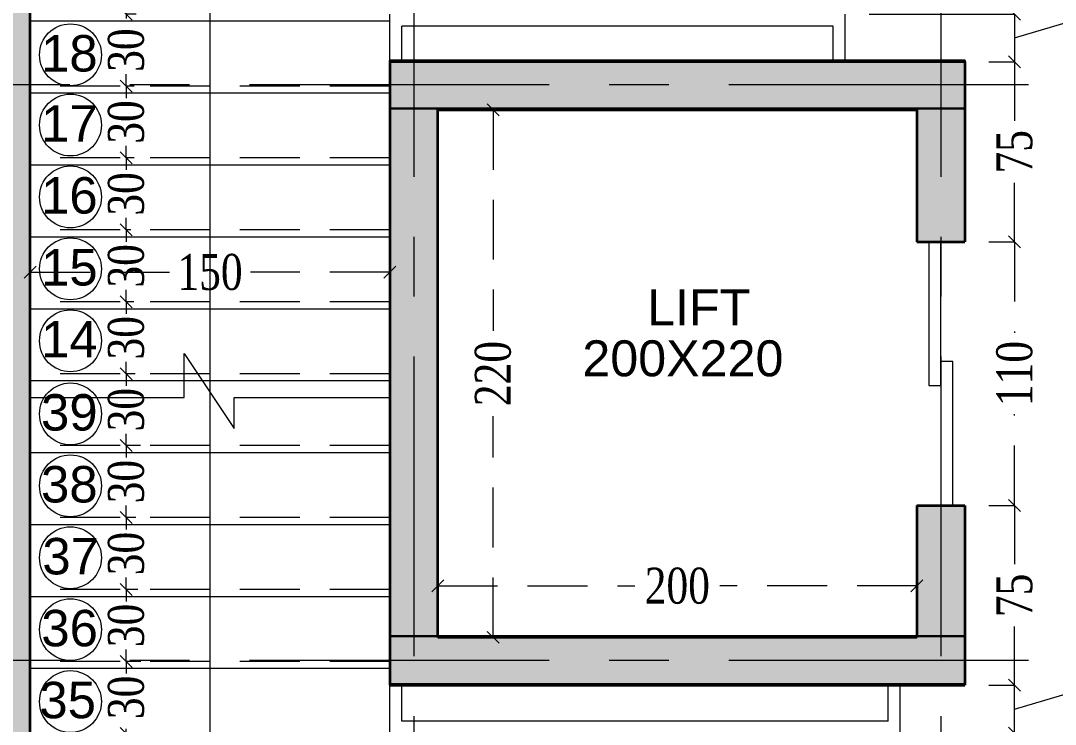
# Model space of a CAD drawing. Header units: inches. Extents: x -114 to 635, y -137 to 57.
# Drawn here: x 91.91 to 96.227, y 19.317 to 22.252 of the extents above; entities that cross this region are included whole.
import ezdxf

# ---------------------------------------------------------------- set-up
doc = ezdxf.new("R2010")
doc.units = ezdxf.units.IN
doc.header["$MEASUREMENT"] = 0
doc.header["$PDMODE"] = 98
for name, pattern in [('( Hidden )', [0.375, 0.25, -0.125]), ('CENTER', [2, 1.25, -0.25, 0.25, -0.25]), ('CENTERX2', [4, 2.5, -0.5, 0.5, -0.5]), ('DASHED2', [0.375, 0.25, -0.125])]:
    doc.linetypes.add(name, pattern=pattern)
doc.layers.get('0').update_dxf_attribs({"lineweight": 5})
doc.layers.get('Defpoints').update_dxf_attribs({"lineweight": 5})
for name, color, linetype, lineweight in [('A-text', 111, 'Continuous', 5), ('COLUMNS HATCH', 1, 'Continuous', 5), ('DETAILS DIMENSION', 15, 'Continuous', 5), ('dim', 1, 'Continuous', 9), ('E-AX', 9, '( Hidden )', 0), ('GENERAL TEXT', 4, 'Continuous', 5), ('HANDRAIL', 31, 'Continuous', 5), ('HATCH', 15, 'Continuous', 0), ('PROPOSED COLUMNS', 6, 'Continuous', 30), ('ROOMS DIMENSION', 3, 'Continuous', 5), ('STAIR', 1, 'Continuous', 5), ('WALL PROPOSED', 7, 'Continuous', 30), ('WINDOWS', 5, 'Continuous', 5)]:
    doc.layers.add(name, color=color, linetype=linetype, lineweight=lineweight)
doc.layers.add('AXIES', color=7, linetype='CENTER', lineweight=0, true_color=0x949596)
doc.styles.add('GROUND FLOOR XREF - option 3$0$STYLE1', font='arial.ttf', dxfattribs={"height": 30})
doc.styles.add('ST', font='times.ttf', dxfattribs={"width": 0.8})
doc.styles.get("Standard").update_dxf_attribs({"font": 'arial.ttf'})
doc.styles.add('style4', font='times.ttf', dxfattribs={"width": 0.8})
doc.dimstyles.new('DIM100-2', dxfattribs={"dimtxt": 0.2, "dimasz": 0.05, "dimexe": 0.1, "dimexo": 0.1, "dimgap": 0.09, "dimtad": 1, "dimdec": 0, "dimlfac": 100, "dimzin": 0, "dimdsep": 46, "dimtxsty": 'style4', "dimblk1": 'OBLIQUE', "dimblk2": 'OBLIQUE', "dimsah": 1, "dimcen": 0.09, "dimdle": 0.03, "dimse1": 1, "dimse2": 1, "dimclrd": 256, "dimclrt": 256, "dimadec": 0, "dimazin": 0, "dimtfac": 1, "dimtdec": 0, "dimtix": 1, "dimtmove": 2, "dimatfit": 3, "dimldrblk": 'OBLIQUE', "dimfxl": 1, "dimtolj": 1, "dimtzin": 0, "dimarcsym": 0})
doc.dimstyles.new('RASH PLAN', dxfattribs={"dimtxt": 0.15, "dimasz": 0.05, "dimexe": 0, "dimexo": 0.1, "dimgap": 0.05, "dimtad": 0, "dimdec": 0, "dimlfac": 100, "dimzin": 0, "dimdsep": 46, "dimtxsty": 'ST', "dimblk": 'OBLIQUE', "dimcen": 0.09, "dimclrd": 200, "dimclre": 6, "dimclrt": 1, "dimadec": 0, "dimazin": 0, "dimtfac": 1, "dimtdec": 0, "dimtmove": 1, "dimatfit": 3, "dimldrblk": 'OBLIQUE', "dimfxl": 0, "dimtolj": 1, "dimtzin": 0, "dimlwd": -1, "dimlwe": -1, "dimarcsym": 0})

# ---------------------------------------------------------------- blocks, each defined once
blk = doc.blocks.new('_Oblique')
at = {"color": 0, "lineweight": -2}
blk.add_line((-0.5, -0.5), (0.5, 0.5), dxfattribs=at)
blk = doc.blocks.new('*D531')
at = {"layer": 'Defpoints', "color": 0, "transparency": 16777216}
for p in [(95.85, 20.2299), (95.85, 19.4797), (96.0569, 19.4797)]:
    blk.add_point(p, dxfattribs=at)
at = {"layer": 'DETAILS DIMENSION', "color": 6, "transparency": 16777216}
for p, q in [((95.95, 20.2299), (96.0569, 20.2299)), ((95.95, 19.4797), (96.0569, 19.4797))]:
    blk.add_line(p, q, dxfattribs=at)
at = {"layer": 'DETAILS DIMENSION', "color": 200, "linetype": 'DASHED2', "transparency": 16777216}
for p, q in [((96.0569, 20.2299), (96.0569, 19.9843)), ((96.0569, 19.4797), (96.0569, 19.7253))]:
    blk.add_line(p, q, dxfattribs=at)
at = {"layer": 'DETAILS DIMENSION', "color": 200, "transparency": 16777216, "xscale": 0.05, "yscale": 0.05, "zscale": 0.05}
for p, rotation in [((96.0569, 20.2299), 90), ((96.0569, 19.4797), 270)]:
    blk.add_blockref('_Oblique', p, dxfattribs=dict(at, rotation=rotation))
at = {"layer": 'DETAILS DIMENSION', "color": 1, "transparency": 16777216, "insert": (96.0569, 19.8548), "char_height": 0.15, "attachment_point": 5, "rotation": 90, "style": 'ST'}
blk.add_mtext('\\A1;75', dxfattribs=at)
blk = doc.blocks.new('*D532')
at = {"layer": 'Defpoints', "color": 0, "transparency": 16777216}
for p in [(95.85, 21.3299), (96.0569, 21.3299), (95.85, 20.2299)]:
    blk.add_point(p, dxfattribs=at)
at = {"layer": 'DETAILS DIMENSION', "color": 6, "transparency": 16777216}
for p, q in [((95.95, 21.3299), (96.0569, 21.3299)), ((95.95, 20.2299), (96.0569, 20.2299))]:
    blk.add_line(p, q, dxfattribs=at)
at = {"layer": 'DETAILS DIMENSION', "color": 200, "linetype": 'DASHED2', "transparency": 16777216}
for p, q in [((96.0569, 21.3299), (96.0569, 20.9492)), ((96.0569, 20.2299), (96.0569, 20.6105))]:
    blk.add_line(p, q, dxfattribs=at)
at = {"layer": 'DETAILS DIMENSION', "color": 200, "transparency": 16777216, "xscale": 0.05, "yscale": 0.05, "zscale": 0.05}
for p, rotation in [((96.0569, 21.3299), 90), ((96.0569, 20.2299), 270)]:
    blk.add_blockref('_Oblique', p, dxfattribs=dict(at, rotation=rotation))
at = {"layer": 'DETAILS DIMENSION', "color": 1, "transparency": 16777216, "insert": (96.0569, 20.7799), "char_height": 0.15, "attachment_point": 5, "rotation": 90, "style": 'ST'}
blk.add_mtext('\\A1;110', dxfattribs=at)
blk = doc.blocks.new('*D533')
at = {"layer": 'Defpoints', "color": 0, "transparency": 16777216}
for p in [(95.85, 22.08), (96.0569, 22.08), (95.85, 21.3299)]:
    blk.add_point(p, dxfattribs=at)
at = {"layer": 'DETAILS DIMENSION', "color": 6, "transparency": 16777216}
for p, q in [((95.95, 22.08), (96.0569, 22.08)), ((95.95, 21.3299), (96.0569, 21.3299))]:
    blk.add_line(p, q, dxfattribs=at)
at = {"layer": 'DETAILS DIMENSION', "color": 200, "linetype": 'DASHED2', "transparency": 16777216}
for p, q in [((96.0569, 22.08), (96.0569, 21.8344)), ((96.0569, 21.3299), (96.0569, 21.5755))]:
    blk.add_line(p, q, dxfattribs=at)
at = {"layer": 'DETAILS DIMENSION', "color": 200, "transparency": 16777216, "xscale": 0.05, "yscale": 0.05, "zscale": 0.05}
for p, rotation in [((96.0569, 22.08), 90), ((96.0569, 21.3299), 270)]:
    blk.add_blockref('_Oblique', p, dxfattribs=dict(at, rotation=rotation))
at = {"layer": 'DETAILS DIMENSION', "color": 1, "transparency": 16777216, "insert": (96.0569, 21.705), "char_height": 0.15, "attachment_point": 5, "rotation": 90, "style": 'ST'}
blk.add_mtext('\\A1;75', dxfattribs=at)
blk = doc.blocks.new('*D536')
at = {"layer": 'Defpoints', "color": 0, "transparency": 16777216}
for p in [(93.6503, 19.8941), (93.6503, 19.6797), (95.65, 19.6797)]:
    blk.add_point(p, dxfattribs=at)
at = {"layer": 'DETAILS DIMENSION', "color": 6, "transparency": 16777216}
for p, q in [((93.6503, 19.7797), (93.6503, 19.8941)), ((95.65, 19.7797), (95.65, 19.8941))]:
    blk.add_line(p, q, dxfattribs=at)
at = {"layer": 'DETAILS DIMENSION', "color": 200, "linetype": 'DASHED2', "transparency": 16777216}
for p, q in [((93.6503, 19.8941), (94.4723, 19.8941)), ((95.65, 19.8941), (94.8279, 19.8941))]:
    blk.add_line(p, q, dxfattribs=at)
at = {"layer": 'DETAILS DIMENSION', "color": 200, "transparency": 16777216, "xscale": 0.05, "yscale": 0.05, "zscale": 0.05, "rotation": 180}
blk.add_blockref('_Oblique', (93.6503, 19.8941), dxfattribs=at)
at = {"layer": 'DETAILS DIMENSION', "color": 200, "transparency": 16777216, "xscale": 0.05, "yscale": 0.05, "zscale": 0.05}
blk.add_blockref('_Oblique', (95.65, 19.8941), dxfattribs=at)
at = {"layer": 'DETAILS DIMENSION', "color": 1, "transparency": 16777216, "insert": (94.6501, 19.8941), "char_height": 0.15, "attachment_point": 5, "style": 'ST'}
blk.add_mtext('\\A1;200', dxfattribs=at)
blk = doc.blocks.new('*D537')
at = {"layer": 'Defpoints', "color": 0, "transparency": 16777216}
for p in [(93.6503, 21.88), (93.8812, 21.88), (93.6503, 19.6797)]:
    blk.add_point(p, dxfattribs=at)
at = {"layer": 'DETAILS DIMENSION', "color": 6, "transparency": 16777216}
for p, q in [((93.7503, 21.88), (93.8812, 21.88)), ((93.7503, 19.6797), (93.8812, 19.6797))]:
    blk.add_line(p, q, dxfattribs=at)
at = {"layer": 'DETAILS DIMENSION', "color": 200, "linetype": 'DASHED2', "transparency": 16777216}
for p, q in [((93.8812, 21.88), (93.8812, 20.9577)), ((93.8812, 19.6797), (93.8812, 20.602))]:
    blk.add_line(p, q, dxfattribs=at)
at = {"layer": 'DETAILS DIMENSION', "color": 200, "transparency": 16777216, "xscale": 0.05, "yscale": 0.05, "zscale": 0.05}
for p, rotation in [((93.8812, 21.88), 90), ((93.8812, 19.6797), 270)]:
    blk.add_blockref('_Oblique', p, dxfattribs=dict(at, rotation=rotation))
at = {"layer": 'DETAILS DIMENSION', "color": 1, "transparency": 16777216, "insert": (93.8812, 20.7799), "char_height": 0.15, "attachment_point": 5, "rotation": 90, "style": 'ST'}
blk.add_mtext('\\A1;220', dxfattribs=at)
blk = doc.blocks.new('*D543')
at = {"layer": 'Defpoints', "color": 0, "transparency": 16777216}
for p in [(95.85, 19.4797), (105.3504, 19.2799), (105.3504, 19.1736)]:
    blk.add_point(p, dxfattribs=at)
at = {"layer": 'ROOMS DIMENSION', "linetype": 'Continuous', "lineweight": -2, "transparency": 16777216}
blk.add_line((95.82, 19.1736), (105.3804, 19.1736), dxfattribs=at)
at = {"layer": 'ROOMS DIMENSION', "lineweight": -2, "transparency": 16777216, "xscale": 0.05, "yscale": 0.05, "zscale": 0.05, "rotation": 180}
blk.add_blockref('_Oblique', (95.85, 19.1736), dxfattribs=at)
at = {"layer": 'ROOMS DIMENSION', "lineweight": -2, "transparency": 16777216, "xscale": 0.05, "yscale": 0.05, "zscale": 0.05}
blk.add_blockref('_Oblique', (105.3504, 19.1736), dxfattribs=at)
at = {"layer": 'ROOMS DIMENSION', "transparency": 16777216, "insert": (100.6002, 19.3657), "char_height": 0.2, "attachment_point": 5, "style": 'style4'}
blk.add_mtext('\\A1;950', dxfattribs=at)
blk = doc.blocks.new('*D914')
at = {"layer": 'Defpoints', "color": 0, "transparency": 16777216}
for p in [(92.3122, 19.5792), (92.3503, 19.5792), (91.9503, 19.2792)]:
    blk.add_point(p, dxfattribs=at)
at = {"layer": 'DETAILS DIMENSION', "color": 200, "linetype": 'DASHED2', "transparency": 16777216}
for p, q in [((92.3503, 19.5792), (92.3503, 19.6292)), ((92.3503, 19.5792), (92.3503, 19.5611)), ((92.3503, 19.2792), (92.3503, 19.2974)), ((92.3503, 19.2792), (92.3503, 19.2292))]:
    blk.add_line(p, q, dxfattribs=at)
at = {"layer": 'DETAILS DIMENSION', "color": 6, "transparency": 16777216}
for p, q in [((92.4122, 19.5792), (92.3503, 19.5792)), ((92.0503, 19.2792), (92.3503, 19.2792))]:
    blk.add_line(p, q, dxfattribs=at)
at = {"layer": 'DETAILS DIMENSION', "color": 200, "transparency": 16777216, "xscale": 0.05, "yscale": 0.05, "zscale": 0.05}
for p, rotation in [((92.3503, 19.5792), 270), ((92.3503, 19.2792), 90)]:
    blk.add_blockref('_Oblique', p, dxfattribs=dict(at, rotation=rotation))
at = {"layer": 'DETAILS DIMENSION', "color": 1, "transparency": 16777216, "insert": (92.3503, 19.4292), "char_height": 0.15, "attachment_point": 5, "rotation": 90, "style": 'ST'}
blk.add_mtext('\\A1;30', dxfattribs=at)
blk = doc.blocks.new('*D915')
at = {"layer": 'Defpoints', "color": 0, "transparency": 16777216}
for p in [(92.2989, 19.8792), (92.3503, 19.8792), (92.3122, 19.5792)]:
    blk.add_point(p, dxfattribs=at)
at = {"layer": 'DETAILS DIMENSION', "color": 200, "linetype": 'DASHED2', "transparency": 16777216}
for p, q in [((92.3503, 19.8792), (92.3503, 19.9292)), ((92.3503, 19.8792), (92.3503, 19.8611)), ((92.3503, 19.5792), (92.3503, 19.5974)), ((92.3503, 19.5792), (92.3503, 19.5292))]:
    blk.add_line(p, q, dxfattribs=at)
at = {"layer": 'DETAILS DIMENSION', "color": 6, "transparency": 16777216}
for p, q in [((92.3989, 19.8792), (92.3503, 19.8792)), ((92.4122, 19.5792), (92.3503, 19.5792))]:
    blk.add_line(p, q, dxfattribs=at)
at = {"layer": 'DETAILS DIMENSION', "color": 200, "transparency": 16777216, "xscale": 0.05, "yscale": 0.05, "zscale": 0.05}
for p, rotation in [((92.3503, 19.8792), 270), ((92.3503, 19.5792), 90)]:
    blk.add_blockref('_Oblique', p, dxfattribs=dict(at, rotation=rotation))
at = {"layer": 'DETAILS DIMENSION', "color": 1, "transparency": 16777216, "insert": (92.3503, 19.7292), "char_height": 0.15, "attachment_point": 5, "rotation": 90, "style": 'ST'}
blk.add_mtext('\\A1;30', dxfattribs=at)
blk = doc.blocks.new('*D916')
at = {"layer": 'Defpoints', "color": 0, "transparency": 16777216}
for p in [(92.2913, 20.1792), (92.3503, 20.1792), (92.2989, 19.8792)]:
    blk.add_point(p, dxfattribs=at)
at = {"layer": 'DETAILS DIMENSION', "color": 200, "linetype": 'DASHED2', "transparency": 16777216}
for p, q in [((92.3503, 20.1792), (92.3503, 20.2292)), ((92.3503, 20.1792), (92.3503, 20.1611)), ((92.3503, 19.8792), (92.3503, 19.8974)), ((92.3503, 19.8792), (92.3503, 19.8292))]:
    blk.add_line(p, q, dxfattribs=at)
at = {"layer": 'DETAILS DIMENSION', "color": 6, "transparency": 16777216}
for p, q in [((92.3913, 20.1792), (92.3503, 20.1792)), ((92.3989, 19.8792), (92.3503, 19.8792))]:
    blk.add_line(p, q, dxfattribs=at)
at = {"layer": 'DETAILS DIMENSION', "color": 200, "transparency": 16777216, "xscale": 0.05, "yscale": 0.05, "zscale": 0.05}
for p, rotation in [((92.3503, 20.1792), 270), ((92.3503, 19.8792), 90)]:
    blk.add_blockref('_Oblique', p, dxfattribs=dict(at, rotation=rotation))
at = {"layer": 'DETAILS DIMENSION', "color": 1, "transparency": 16777216, "insert": (92.3503, 20.0292), "char_height": 0.15, "attachment_point": 5, "rotation": 90, "style": 'ST'}
blk.add_mtext('\\A1;30', dxfattribs=at)
blk = doc.blocks.new('*D917')
at = {"layer": 'Defpoints', "color": 0, "transparency": 16777216}
for p in [(92.3104, 20.4792), (92.3503, 20.4792), (92.2913, 20.1792)]:
    blk.add_point(p, dxfattribs=at)
at = {"layer": 'DETAILS DIMENSION', "color": 200, "linetype": 'DASHED2', "transparency": 16777216}
for p, q in [((92.3503, 20.4792), (92.3503, 20.5292)), ((92.3503, 20.4792), (92.3503, 20.4611)), ((92.3503, 20.1792), (92.3503, 20.1974)), ((92.3503, 20.1792), (92.3503, 20.1292))]:
    blk.add_line(p, q, dxfattribs=at)
at = {"layer": 'DETAILS DIMENSION', "color": 6, "transparency": 16777216}
for p, q in [((92.4104, 20.4792), (92.3503, 20.4792)), ((92.3913, 20.1792), (92.3503, 20.1792))]:
    blk.add_line(p, q, dxfattribs=at)
at = {"layer": 'DETAILS DIMENSION', "color": 200, "transparency": 16777216, "xscale": 0.05, "yscale": 0.05, "zscale": 0.05}
for p, rotation in [((92.3503, 20.4792), 270), ((92.3503, 20.1792), 90)]:
    blk.add_blockref('_Oblique', p, dxfattribs=dict(at, rotation=rotation))
at = {"layer": 'DETAILS DIMENSION', "color": 1, "transparency": 16777216, "insert": (92.3503, 20.3292), "char_height": 0.15, "attachment_point": 5, "rotation": 90, "style": 'ST'}
blk.add_mtext('\\A1;30', dxfattribs=at)
blk = doc.blocks.new('*D918')
at = {"layer": 'Defpoints', "color": 0, "transparency": 16777216}
for p in [(92.2875, 20.7792), (92.3503, 20.7792), (92.3104, 20.4792)]:
    blk.add_point(p, dxfattribs=at)
at = {"layer": 'DETAILS DIMENSION', "color": 200, "linetype": 'DASHED2', "transparency": 16777216}
for p, q in [((92.3503, 20.7792), (92.3503, 20.8292)), ((92.3503, 20.7792), (92.3503, 20.7611)), ((92.3503, 20.4792), (92.3503, 20.4974)), ((92.3503, 20.4792), (92.3503, 20.4292))]:
    blk.add_line(p, q, dxfattribs=at)
at = {"layer": 'DETAILS DIMENSION', "color": 6, "transparency": 16777216}
for p, q in [((92.3875, 20.7792), (92.3503, 20.7792)), ((92.4104, 20.4792), (92.3503, 20.4792))]:
    blk.add_line(p, q, dxfattribs=at)
at = {"layer": 'DETAILS DIMENSION', "color": 200, "transparency": 16777216, "xscale": 0.05, "yscale": 0.05, "zscale": 0.05}
for p, rotation in [((92.3503, 20.7792), 270), ((92.3503, 20.4792), 90)]:
    blk.add_blockref('_Oblique', p, dxfattribs=dict(at, rotation=rotation))
at = {"layer": 'DETAILS DIMENSION', "color": 1, "transparency": 16777216, "insert": (92.3503, 20.6292), "char_height": 0.15, "attachment_point": 5, "rotation": 90, "style": 'ST'}
blk.add_mtext('\\A1;30', dxfattribs=at)
blk = doc.blocks.new('*D919')
at = {"layer": 'Defpoints', "color": 0, "transparency": 16777216}
for p in [(92.2818, 21.0792), (92.3503, 21.0792), (92.2875, 20.7792)]:
    blk.add_point(p, dxfattribs=at)
at = {"layer": 'DETAILS DIMENSION', "color": 200, "linetype": 'DASHED2', "transparency": 16777216}
for p, q in [((92.3503, 21.0792), (92.3503, 21.1292)), ((92.3503, 21.0792), (92.3503, 21.0611)), ((92.3503, 20.7792), (92.3503, 20.7974)), ((92.3503, 20.7792), (92.3503, 20.7292))]:
    blk.add_line(p, q, dxfattribs=at)
at = {"layer": 'DETAILS DIMENSION', "color": 6, "transparency": 16777216}
for p, q in [((92.3818, 21.0792), (92.3503, 21.0792)), ((92.3875, 20.7792), (92.3503, 20.7792))]:
    blk.add_line(p, q, dxfattribs=at)
at = {"layer": 'DETAILS DIMENSION', "color": 200, "transparency": 16777216, "xscale": 0.05, "yscale": 0.05, "zscale": 0.05}
for p, rotation in [((92.3503, 21.0792), 270), ((92.3503, 20.7792), 90)]:
    blk.add_blockref('_Oblique', p, dxfattribs=dict(at, rotation=rotation))
at = {"layer": 'DETAILS DIMENSION', "color": 1, "transparency": 16777216, "insert": (92.3503, 20.9292), "char_height": 0.15, "attachment_point": 5, "rotation": 90, "style": 'ST'}
blk.add_mtext('\\A1;30', dxfattribs=at)
blk = doc.blocks.new('*D920')
at = {"layer": 'Defpoints', "color": 0, "transparency": 16777216}
for p in [(92.2704, 21.3792), (92.3503, 21.3792), (92.2818, 21.0792)]:
    blk.add_point(p, dxfattribs=at)
at = {"layer": 'DETAILS DIMENSION', "color": 200, "linetype": 'DASHED2', "transparency": 16777216}
for p, q in [((92.3503, 21.3792), (92.3503, 21.4292)), ((92.3503, 21.3792), (92.3503, 21.3611)), ((92.3503, 21.0792), (92.3503, 21.0974)), ((92.3503, 21.0792), (92.3503, 21.0292))]:
    blk.add_line(p, q, dxfattribs=at)
at = {"layer": 'DETAILS DIMENSION', "color": 6, "transparency": 16777216}
for p, q in [((92.3704, 21.3792), (92.3503, 21.3792)), ((92.3818, 21.0792), (92.3503, 21.0792))]:
    blk.add_line(p, q, dxfattribs=at)
at = {"layer": 'DETAILS DIMENSION', "color": 200, "transparency": 16777216, "xscale": 0.05, "yscale": 0.05, "zscale": 0.05}
for p, rotation in [((92.3503, 21.3792), 270), ((92.3503, 21.0792), 90)]:
    blk.add_blockref('_Oblique', p, dxfattribs=dict(at, rotation=rotation))
at = {"layer": 'DETAILS DIMENSION', "color": 1, "transparency": 16777216, "insert": (92.3503, 21.2292), "char_height": 0.15, "attachment_point": 5, "rotation": 90, "style": 'ST'}
blk.add_mtext('\\A1;30', dxfattribs=at)
blk = doc.blocks.new('*D921')
at = {"layer": 'Defpoints', "color": 0, "transparency": 16777216}
for p in [(92.2837, 21.6792), (92.3503, 21.6792), (92.2704, 21.3792)]:
    blk.add_point(p, dxfattribs=at)
at = {"layer": 'DETAILS DIMENSION', "color": 200, "linetype": 'DASHED2', "transparency": 16777216}
for p, q in [((92.3503, 21.6792), (92.3503, 21.7292)), ((92.3503, 21.6792), (92.3503, 21.6611)), ((92.3503, 21.3792), (92.3503, 21.3974)), ((92.3503, 21.3792), (92.3503, 21.3292))]:
    blk.add_line(p, q, dxfattribs=at)
at = {"layer": 'DETAILS DIMENSION', "color": 6, "transparency": 16777216}
for p, q in [((92.3837, 21.6792), (92.3503, 21.6792)), ((92.3704, 21.3792), (92.3503, 21.3792))]:
    blk.add_line(p, q, dxfattribs=at)
at = {"layer": 'DETAILS DIMENSION', "color": 200, "transparency": 16777216, "xscale": 0.05, "yscale": 0.05, "zscale": 0.05}
for p, rotation in [((92.3503, 21.6792), 270), ((92.3503, 21.3792), 90)]:
    blk.add_blockref('_Oblique', p, dxfattribs=dict(at, rotation=rotation))
at = {"layer": 'DETAILS DIMENSION', "color": 1, "transparency": 16777216, "insert": (92.3503, 21.5292), "char_height": 0.15, "attachment_point": 5, "rotation": 90, "style": 'ST'}
blk.add_mtext('\\A1;30', dxfattribs=at)
blk = doc.blocks.new('*D922')
at = {"layer": 'Defpoints', "color": 0, "transparency": 16777216}
for p in [(92.2837, 21.9792), (92.3503, 21.9792), (92.2837, 21.6792)]:
    blk.add_point(p, dxfattribs=at)
at = {"layer": 'DETAILS DIMENSION', "color": 200, "linetype": 'DASHED2', "transparency": 16777216}
for p, q in [((92.3503, 21.9792), (92.3503, 22.0292)), ((92.3503, 21.9792), (92.3503, 21.9611)), ((92.3503, 21.6792), (92.3503, 21.6974)), ((92.3503, 21.6792), (92.3503, 21.6292))]:
    blk.add_line(p, q, dxfattribs=at)
at = {"layer": 'DETAILS DIMENSION', "color": 6, "transparency": 16777216}
for p, q in [((92.3837, 21.9792), (92.3503, 21.9792)), ((92.3837, 21.6792), (92.3503, 21.6792))]:
    blk.add_line(p, q, dxfattribs=at)
at = {"layer": 'DETAILS DIMENSION', "color": 200, "transparency": 16777216, "xscale": 0.05, "yscale": 0.05, "zscale": 0.05}
for p, rotation in [((92.3503, 21.9792), 270), ((92.3503, 21.6792), 90)]:
    blk.add_blockref('_Oblique', p, dxfattribs=dict(at, rotation=rotation))
at = {"layer": 'DETAILS DIMENSION', "color": 1, "transparency": 16777216, "insert": (92.3503, 21.8292), "char_height": 0.15, "attachment_point": 5, "rotation": 90, "style": 'ST'}
blk.add_mtext('\\A1;30', dxfattribs=at)
blk = doc.blocks.new('*D923')
at = {"layer": 'Defpoints', "color": 0, "transparency": 16777216}
for p in [(92.2914, 22.2792), (92.3503, 22.2792), (92.2837, 21.9792)]:
    blk.add_point(p, dxfattribs=at)
at = {"layer": 'DETAILS DIMENSION', "color": 200, "linetype": 'DASHED2', "transparency": 16777216}
for p, q in [((92.3503, 22.2792), (92.3503, 22.3292)), ((92.3503, 22.2792), (92.3503, 22.2611)), ((92.3503, 21.9792), (92.3503, 21.9974)), ((92.3503, 21.9792), (92.3503, 21.9292))]:
    blk.add_line(p, q, dxfattribs=at)
at = {"layer": 'DETAILS DIMENSION', "color": 6, "transparency": 16777216}
for p, q in [((92.3914, 22.2792), (92.3503, 22.2792)), ((92.3837, 21.9792), (92.3503, 21.9792))]:
    blk.add_line(p, q, dxfattribs=at)
at = {"layer": 'DETAILS DIMENSION', "color": 200, "transparency": 16777216, "xscale": 0.05, "yscale": 0.05, "zscale": 0.05}
for p, rotation in [((92.3503, 22.2792), 270), ((92.3503, 21.9792), 90)]:
    blk.add_blockref('_Oblique', p, dxfattribs=dict(at, rotation=rotation))
at = {"layer": 'DETAILS DIMENSION', "color": 1, "transparency": 16777216, "insert": (92.3503, 22.1292), "char_height": 0.15, "attachment_point": 5, "rotation": 90, "style": 'ST'}
blk.add_mtext('\\A1;30', dxfattribs=at)
blk = doc.blocks.new('*D933')
at = {"layer": 'Defpoints', "color": 0, "transparency": 16777216}
for p in [(91.9503, 21.2575), (93.4503, 21.2575), (93.4503, 21.2027)]:
    blk.add_point(p, dxfattribs=at)
at = {"layer": 'DETAILS DIMENSION', "color": 6, "transparency": 16777216}
for p, q in [((91.9503, 21.1575), (91.9503, 21.2027)), ((93.4503, 21.1575), (93.4503, 21.2027))]:
    blk.add_line(p, q, dxfattribs=at)
at = {"layer": 'DETAILS DIMENSION', "color": 200, "linetype": 'DASHED2', "transparency": 16777216}
for p, q in [((91.9503, 21.2027), (92.5309, 21.2027)), ((93.4503, 21.2027), (92.8696, 21.2027))]:
    blk.add_line(p, q, dxfattribs=at)
at = {"layer": 'DETAILS DIMENSION', "color": 200, "transparency": 16777216, "xscale": 0.05, "yscale": 0.05, "zscale": 0.05, "rotation": 180}
blk.add_blockref('_Oblique', (91.9503, 21.2027), dxfattribs=at)
at = {"layer": 'DETAILS DIMENSION', "color": 200, "transparency": 16777216, "xscale": 0.05, "yscale": 0.05, "zscale": 0.05}
blk.add_blockref('_Oblique', (93.4503, 21.2027), dxfattribs=at)
at = {"layer": 'DETAILS DIMENSION', "color": 1, "transparency": 16777216, "insert": (92.7003, 21.2027), "char_height": 0.15, "attachment_point": 5, "style": 'ST'}
blk.add_mtext('\\A1;150', dxfattribs=at)
blk = doc.blocks.new('*D934')
at = {"layer": 'Defpoints', "color": 0, "transparency": 16777216}
for p in [(95.85, 19.4797), (96.0563, 19.4797), (95.5804, 19.2795)]:
    blk.add_point(p, dxfattribs=at)
at = {"layer": 'DETAILS DIMENSION', "color": 200, "linetype": 'DASHED2', "transparency": 16777216}
for p, q in [((96.3602, 19.4708), (96.3602, 19.5708)), ((96.0563, 19.2795), (96.0563, 19.4797)), ((96.0563, 19.3796), (96.3602, 19.4708))]:
    blk.add_line(p, q, dxfattribs=at)
at = {"layer": 'DETAILS DIMENSION', "color": 6, "transparency": 16777216}
for p, q in [((95.95, 19.4797), (96.0563, 19.4797)), ((95.6804, 19.2795), (96.0563, 19.2795))]:
    blk.add_line(p, q, dxfattribs=at)
at = {"layer": 'DETAILS DIMENSION', "color": 200, "transparency": 16777216, "xscale": 0.05, "yscale": 0.05, "zscale": 0.05}
for p, rotation in [((96.0563, 19.4797), 90), ((96.0563, 19.2795), 270)]:
    blk.add_blockref('_Oblique', p, dxfattribs=dict(at, rotation=rotation))
at = {"layer": 'DETAILS DIMENSION', "color": 1, "transparency": 16777216, "insert": (96.3602, 19.7043), "char_height": 0.15, "attachment_point": 5, "rotation": 90, "style": 'ST'}
blk.add_mtext('\\A1;20', dxfattribs=at)
blk = doc.blocks.new('*D935')
at = {"layer": 'Defpoints', "color": 0, "transparency": 16777216}
for p in [(95.35, 22.2793), (95.85, 22.08), (96.0569, 22.08)]:
    blk.add_point(p, dxfattribs=at)
at = {"layer": 'DETAILS DIMENSION', "color": 200, "linetype": 'DASHED2', "transparency": 16777216}
for p, q in [((96.3608, 22.2708), (96.3608, 22.3708)), ((96.0569, 22.2793), (96.0569, 22.08)), ((96.0569, 22.1797), (96.3608, 22.2708))]:
    blk.add_line(p, q, dxfattribs=at)
at = {"layer": 'DETAILS DIMENSION', "color": 6, "transparency": 16777216}
for p, q in [((95.45, 22.2793), (96.0569, 22.2793)), ((95.95, 22.08), (96.0569, 22.08))]:
    blk.add_line(p, q, dxfattribs=at)
at = {"layer": 'DETAILS DIMENSION', "color": 200, "transparency": 16777216, "xscale": 0.05, "yscale": 0.05, "zscale": 0.05}
for p, rotation in [((96.0569, 22.2793), 90), ((96.0569, 22.08), 270)]:
    blk.add_blockref('_Oblique', p, dxfattribs=dict(at, rotation=rotation))
at = {"layer": 'DETAILS DIMENSION', "color": 1, "transparency": 16777216, "insert": (96.3608, 22.5044), "char_height": 0.15, "attachment_point": 5, "rotation": 90, "style": 'ST'}
blk.add_mtext('\\A1;20', dxfattribs=at)
blk = doc.blocks.new('DASLASDLASLDASLASDLASLQWELQWELQWELQWELQ')
at = {"layer": 'AXIES', "linetype": 'CENTERX2', "ltscale": 0.5}
for p, q in [((32.9786, -578.2063), (32.9786, -610.1736)), ((35.1783, -578.2063), (35.1783, -610.1736)), ((20.2934, -591.072), (52.6834, -591.072)), ((20.2934, -593.4724), (52.6834, -593.4724))]:
    blk.add_line(p, q, dxfattribs=at)
blk = doc.blocks.new('QEWQWQWASDASDASADAAS')
at = {"layer": 'COLUMNS HATCH', "ltscale": 300}
for points in [[(155.7227, -488.1519), (158.1224, -488.1519), (158.1224, -488.3519), (155.7227, -488.3519)], [(155.7227, -490.5523), (158.1224, -490.5523), (158.1224, -490.7523), (155.7227, -490.7523)]]:
    blk.add_hatch(color=256, dxfattribs=at).paths.add_polyline_path(points)
at = {"layer": 'PROPOSED COLUMNS'}
for points in [[(155.7227, -488.1519), (158.1224, -488.1519), (158.1224, -488.3519), (155.7227, -488.3519)], [(155.7227, -490.5523), (158.1224, -490.5523), (158.1224, -490.7523), (155.7227, -490.7523)]]:
    blk.add_lwpolyline(points, close=True, dxfattribs=at)

msp = doc.modelspace()

# ---------------------------------------------------------------- hatches: boundary and pattern name
at = {"layer": 'HATCH', "true_color": 0x939598}
h = msp.add_hatch(color=252, dxfattribs=at)
h.dxf.hatch_style = 1
h.paths.add_polyline_path([(85.7508, 19.0799), (85.5508, 19.0799), (85.5508, 16.7289), (85.7508, 16.7289), (85.7508, 18.0794), (88.6499, 18.0794), (88.6499, 16.2791), (88.7499, 16.2791), (89.1495, 16.2791), (89.1495, 16.1791), (89.2495, 16.1791), (89.2495, 16.3791), (88.7499, 16.3791), (88.7499, 18.0794), (91.7503, 18.0794), (91.7503, 17.5794), (92.2503, 17.5794), (92.2503, 13.1797), (91.6503, 13.1797), (91.6503, 13.0797), (92.4503, 13.0797), (92.4503, 17.5794), (95.7506, 17.5794), (95.7506, 17.7794), (91.9503, 17.7794), (91.9503, 23.7796), (95.5503, 23.7796), (95.5503, 23.9796), (91.9503, 23.9796), (91.9503, 24.6801), (91.7503, 24.6801), (91.7503, 20.7796), (91.05, 20.7796), (91.05, 20.6796), (91.7503, 20.6796), (91.7503, 18.2794), (88.7502, 18.2794), (88.7504, 19.6792), (88.6654, 19.6792), (88.5504, 19.6792), (88.5502, 18.2794), (85.7507, 18.2794)])
h = msp.add_hatch(color=252, dxfattribs=at)
h.dxf.hatch_style = 1
h.paths.add_polyline_path([(95.85, 20.2299), (95.65, 20.2299), (95.65, 19.6797), (93.6503, 19.6797), (93.6503, 21.88), (95.65, 21.88), (95.65, 21.3299), (95.85, 21.3299), (95.85, 22.08), (93.4503, 22.08), (93.4503, 21.88), (93.4503, 19.4797), (93.6503, 19.4797), (95.85, 19.4797)])

# ---------------------------------------------------------------- linework, layer by layer
at = {"layer": 'A-text'}
for centre in [(92.1179, 22.1093), (92.1179, 21.8166), (92.1179, 21.5166), (92.1179, 21.2166), (92.1179, 20.9166), (92.1179, 20.6117), (92.1179, 20.3117), (92.1179, 20.0117), (92.1179, 19.7117), (92.1179, 19.4117)]:
    msp.add_circle(centre, 0.1291, dxfattribs=at)
at = {"layer": 'dim'}
msp.add_lwpolyline([(91.9503, 20.6799), (92.5926, 20.6799), (92.5926, 20.8639), (92.8003, 20.551), (92.8003, 20.6799), (93.4503, 20.6799)], dxfattribs=at)
at = {"layer": 'HANDRAIL'}
for p, q in [((93.4503, 22.08), (93.4503, 22.2793)), ((95.35, 22.08), (95.35, 22.2793)), ((95.3, 22.2293), (93.5003, 22.2293)), ((93.5003, 22.08), (93.5003, 22.2293)), ((95.3, 22.08), (95.3, 22.2293)), ((93.4503, 19.2792), (93.4503, 19.4797)), ((93.5003, 19.3294), (93.5003, 19.4797)), ((95.5303, 19.3294), (95.5303, 19.4797)), ((95.5804, 19.2795), (95.5804, 19.4797)), ((95.5303, 19.3294), (93.5003, 19.3294))]:
    msp.add_line(p, q, dxfattribs=at)
at = {"layer": 'STAIR', "linetype": 'Continuous'}
for p, q in [((92.7003, 18.466), (92.7003, 23.0259)), ((93.4503, 22.2492), (91.9503, 22.2492)), ((93.5003, 22.08), (93.5003, 22.2293)), ((93.4503, 21.9492), (91.9503, 21.9492)), ((93.4503, 21.6492), (91.9503, 21.6492)), ((93.4503, 21.3492), (91.9503, 21.3492)), ((93.4503, 21.0492), (91.9503, 21.0492)), ((93.4503, 20.7492), (91.9503, 20.7492)), ((93.4503, 20.4492), (91.9503, 20.4492)), ((93.4503, 20.1492), (91.9503, 20.1492)), ((93.4503, 19.8492), (91.9503, 19.8492)), ((93.4503, 19.5492), (91.9503, 19.5492))]:
    msp.add_line(p, q, dxfattribs=at)
at = {"layer": 'STAIR', "linetype": '( Hidden )'}
for p, q in [((93.4503, 21.9792), (91.9503, 21.9792)), ((93.4503, 21.6792), (91.9503, 21.6792)), ((93.4503, 21.3792), (91.9503, 21.3792)), ((93.4503, 21.0792), (91.9503, 21.0792)), ((93.4503, 20.7792), (91.9503, 20.7792)), ((93.4503, 20.4792), (91.9503, 20.4792)), ((93.4503, 20.1792), (91.9503, 20.1792)), ((93.4503, 19.8792), (91.9503, 19.8792)), ((93.4503, 19.5792), (91.9503, 19.5792))]:
    msp.add_line(p, q, dxfattribs=at)
at = {"layer": 'WALL PROPOSED', "linetype": 'Continuous', "lineweight": 35}
for p, q in [((95.65, 21.3299), (95.85, 21.3299)), ((95.65, 20.2299), (95.85, 20.2299))]:
    msp.add_line(p, q, dxfattribs=at)
at = {"layer": 'WALL PROPOSED', "linetype": 'Continuous', "lineweight": 35, "flags": 128}
for points in [[(91.9503, 17.7794), (91.9503, 23.7796)], [(93.4503, 22.08), (93.4503, 21.88)], [(95.85, 22.08), (93.4503, 22.08)], [(95.85, 22.08), (95.85, 21.3299)], [(93.4503, 21.88), (93.4503, 19.4797)], [(93.6503, 21.88), (95.65, 21.88)], [(93.6503, 19.6797), (93.6503, 21.88)], [(95.65, 21.88), (95.65, 21.3299)], [(95.65, 20.2299), (95.65, 19.6797)], [(95.85, 20.2299), (95.85, 19.4797)], [(95.65, 19.6797), (93.6503, 19.6797)], [(93.4503, 19.4797), (93.6503, 19.4797)], [(93.6503, 19.4797), (95.85, 19.4797)]]:
    msp.add_lwpolyline(points, dxfattribs=at)
at = {"layer": 'WINDOWS'}
for points in [[(95.7, 21.3299), (95.7, 20.7299), (95.75, 20.7299), (95.75, 21.3299)], [(95.8, 20.2299), (95.8, 20.8299), (95.75, 20.8299), (95.75, 20.2299)]]:
    msp.add_lwpolyline(points, close=True, dxfattribs=at)

# ---------------------------------------------------------------- block references
at = {"layer": 'E-AX'}
msp.add_blockref('DASLASDLASLDASLASDLASLQWELQWELQWELQWELQ', (60.5717, 613.0572), dxfattribs=at)
at = {"layer": 'PROPOSED COLUMNS'}
msp.add_blockref('QEWQWQWASDASDASADAAS', (-62.2725, 510.2371), dxfattribs=at)

# ---------------------------------------------------------------- texts
at = {"layer": 'A-text', "style": 'GROUND FLOOR XREF - option 3$0$STYLE1'}
for s, p in [('18', (91.9951, 22.0398, 0)), ('17', (91.9951, 21.7472, 0)), ('16', (91.9951, 21.4472, 0)), ('15', (91.9951, 21.1472, 0)), ('14', (91.9951, 20.8472, 0)), ('39', (91.9951, 20.5422, 0)), ('38', (91.9951, 20.2422, 0)), ('37', (92.0007, 19.9422, 0)), ('36', (91.9962, 19.6422, 0)), ('35', (91.9882, 19.3422, 0))]:
    msp.add_text(s, height=0.15206, dxfattribs=at).set_placement(p)
at = {"layer": 'GENERAL TEXT'}
for s, p in [('LIFT', (94.5241, 20.9812)), ('200X220', (94.2538, 20.7685))]:
    msp.add_text(s, height=0.15, dxfattribs=at).set_placement(p)

# ---------------------------------------------------------------- dimensions: what is measured, and where the dimension line sits
at = {"layer": 'DETAILS DIMENSION'}
for base, p1, p2, picture, middle in [((96.0569, 22.08), (95.35, 22.2793), (95.85, 22.08), '*D935', (96.3608, 22.4208)), ((92.3503, 22.2792), (92.2837, 21.9792), (92.2914, 22.2792), '*D923', (92.3503, 22.1292)), ((96.0569, 22.08), (95.85, 21.3299), (95.85, 22.08), '*D533', (96.0569, 21.705)), ((92.3503, 21.9792), (92.2837, 21.6792), (92.2837, 21.9792), '*D922', (92.3503, 21.8292)), ((93.8812, 21.88), (93.6503, 19.6797), (93.6503, 21.88), '*D537', (93.8812, 20.7799)), ((92.3503, 21.6792), (92.2704, 21.3792), (92.2837, 21.6792), '*D921', (92.3503, 21.5292)), ((92.3503, 21.3792), (92.2818, 21.0792), (92.2704, 21.3792), '*D920', (92.3503, 21.2292)), ((96.0569, 21.3299), (95.85, 20.2299), (95.85, 21.3299), '*D532', (96.0569, 20.7799)), ((92.3503, 21.0792), (92.2875, 20.7792), (92.2818, 21.0792), '*D919', (92.3503, 20.9292)), ((92.3503, 20.7792), (92.3104, 20.4792), (92.2875, 20.7792), '*D918', (92.3503, 20.6292)), ((92.3503, 20.4792), (92.2913, 20.1792), (92.3104, 20.4792), '*D917', (92.3503, 20.3292)), ((96.0569, 19.4797), (95.85, 20.2299), (95.85, 19.4797), '*D531', (96.0569, 19.8548)), ((92.3503, 20.1792), (92.2989, 19.8792), (92.2913, 20.1792), '*D916', (92.3503, 20.0292)), ((92.3503, 19.8792), (92.3122, 19.5792), (92.2989, 19.8792), '*D915', (92.3503, 19.7292)), ((96.0563, 19.4797), (95.5804, 19.2795), (95.85, 19.4797), '*D934', (96.3602, 19.6208)), ((92.3503, 19.5792), (91.9503, 19.2792), (92.3122, 19.5792), '*D914', (92.3503, 19.4292))]:
    dim = msp.add_linear_dim(base=base, p1=p1, p2=p2, angle=90, dimstyle='RASH PLAN', dxfattribs=at)
    dim.commit()
    dim.dimension.update_dxf_attribs({"geometry": picture, "text_midpoint": middle})
for base, p1, p2, picture, middle in [((93.4503, 21.2027), (91.9503, 21.2575), (93.4503, 21.2575), '*D933', (92.7003, 21.2027)), ((93.6503, 19.8941), (95.65, 19.6797), (93.6503, 19.6797), '*D536', (94.6501, 19.8941))]:
    dim = msp.add_linear_dim(base=base, p1=p1, p2=p2, dimstyle='RASH PLAN', dxfattribs=at)
    dim.commit()
    dim.dimension.update_dxf_attribs({"geometry": picture, "text_midpoint": middle})
at = {"layer": 'ROOMS DIMENSION'}
dim = msp.add_linear_dim(base=(105.3504, 19.1736), p1=(95.85, 19.4797), p2=(105.3504, 19.2799), dimstyle='DIM100-2', dxfattribs=at)
dim.commit()
dim.dimension.update_dxf_attribs({"geometry": '*D543', "text_midpoint": (100.6002, 19.3657)})

doc.saveas('drawing.dxf')
